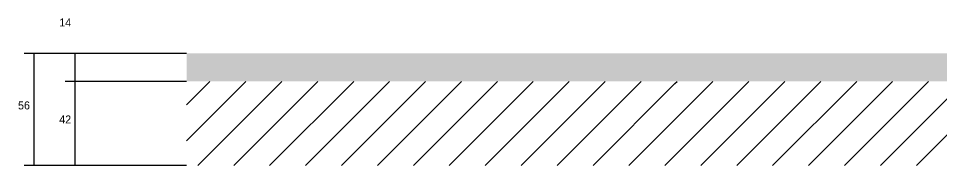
# Model space of a CAD drawing. Header units: metres. Extents: x 3629 to 6273, y -3312 to -2117.
# Drawn here: x 5254.9 to 5716.4, y -3312.4 to -3239 of the extents above; entities that cross this region are included whole.
import ezdxf

# ---------------------------------------------------------------- set-up
doc = ezdxf.new("R2010")
doc.units = ezdxf.units.M
doc.layers.add('COTA', color=2, linetype='Continuous')
doc.layers.add('Hachura', color=8, linetype='Continuous')

msp = doc.modelspace()

# ---------------------------------------------------------------- hatches: boundary and pattern name
at = {"layer": 'COTA'}
h = msp.add_hatch(dxfattribs=at)
h.set_pattern_fill('AR-CONC', scale=0.03)
h.paths.add_polyline_path([(5339, -3256.4), (5339, -3270.4), (5815, -3270.4), (5815, -3256.4)])
at = {"layer": 'Hachura'}
h = msp.add_hatch(dxfattribs=at)
h.set_pattern_fill('ANSI31', scale=4)
h.paths.add_polyline_path([(5583, -3270.4), (5339, -3270.4), (5339, -3312.4), (5583, -3312.4)])
h = msp.add_hatch(dxfattribs=at)
h.set_pattern_fill('ANSI31', scale=4)
h.paths.add_polyline_path([(5815, -3270.4), (5583, -3270.4), (5583, -3312.4), (5815, -3312.4)])

# ---------------------------------------------------------------- linework, layer by layer
at = {"layer": 'COTA'}
for p, q in [((5339, -3256.4), (5257.7, -3256.4)), ((5262.7, -3312.4), (5262.7, -3256.4)), ((5339, -3256.4), (5278.3, -3256.4)), ((5283.3, -3270.4), (5283.3, -3256.4)), ((5339, -3270.4), (5278.3, -3270.4)), ((5339, -3270.4), (5278.3, -3270.4)), ((5283.3, -3312.4), (5283.3, -3270.4)), ((5339, -3312.4), (5257.7, -3312.4)), ((5339, -3312.4), (5278.3, -3312.4))]:
    msp.add_line(p, q, dxfattribs=at)

# ---------------------------------------------------------------- texts
for s, p in [('14', (5275.3, -3243)), ('56', (5254.7, -3284.4)), ('42', (5275.3, -3291.4))]:
    msp.add_text(s, height=4, dxfattribs=at).set_placement(p)

doc.saveas('drawing.dxf')
